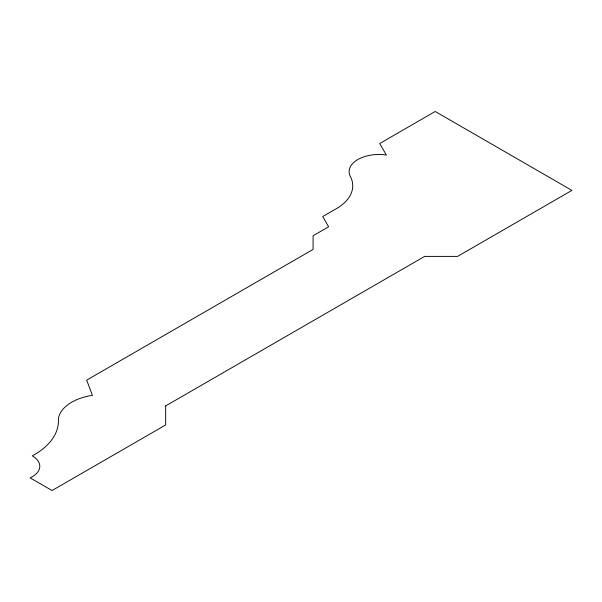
<?xml version="1.0" encoding="UTF-8"?>
<svg xmlns="http://www.w3.org/2000/svg" width="602" height="602" viewBox="0 0 602 602"><rect width="100%" height="100%" fill="white"/><g stroke="black" fill="none" stroke-linecap="round" stroke-linejoin="round"><path stroke-width="0.9" d="M165.678 405.906L165.663 424.937L52.065 490.525L30.1 477.837A25.517 14.734 0 0 0 32.312 455.849A82.594 47.686 0 0 0 58.349 419.255A45.827 26.458 0 0 1 92.43 395.348L86.68 380.133L313.078 249.424L313.085 235.758L328.624 226.788L322.717 216.539L334.554 209.707A56.257 32.478 0 0 0 350.108 175.972A29.724 17.165 0 0 1 386.364 155.038L379.712 143.517L435.201 111.475L571.9 190.398L457.595 256.392L424.636 256.399L165.678 405.906"/></g></svg>
